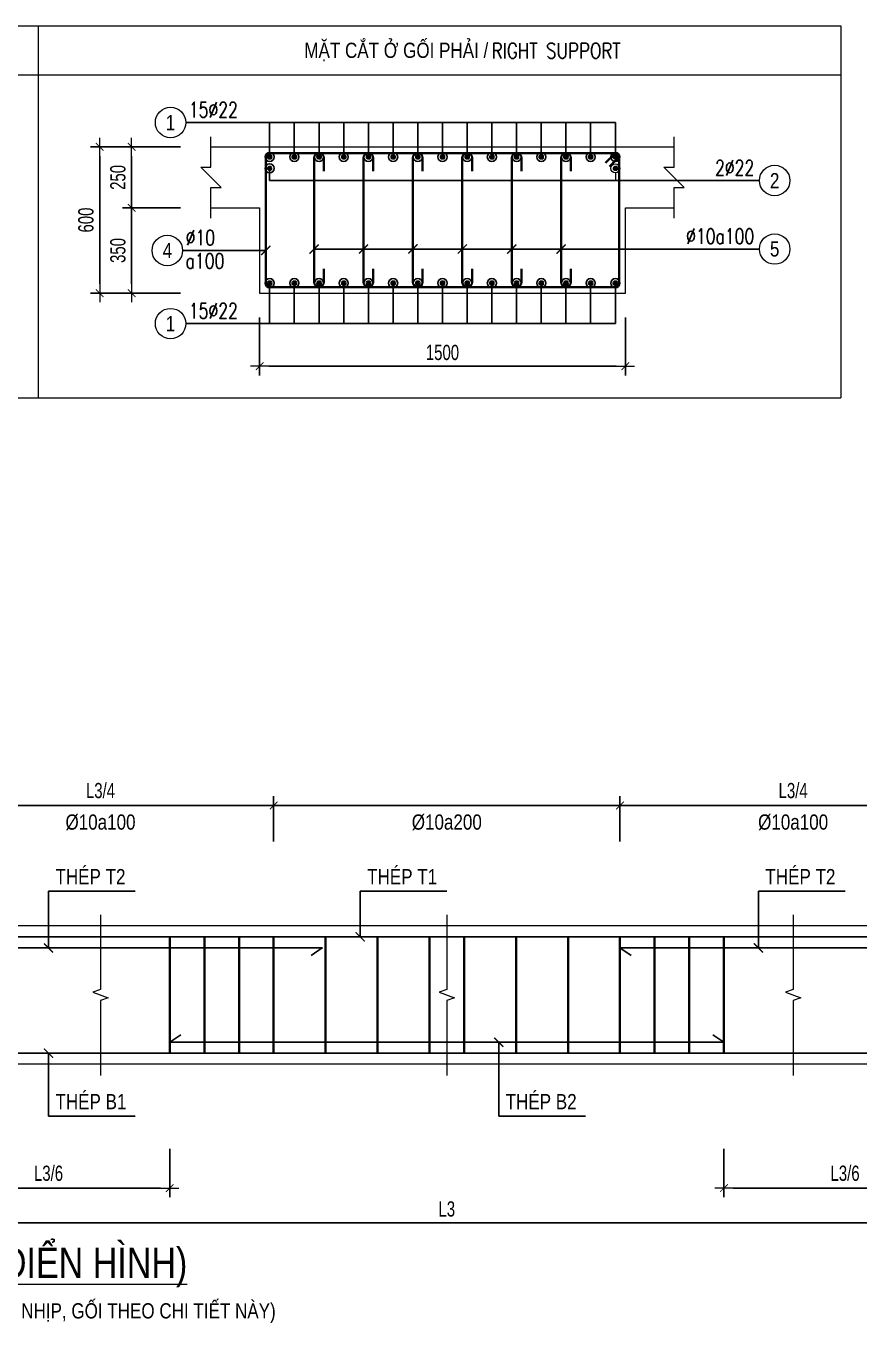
# Model space of a CAD drawing. Header units: millimetres. Extents: x 0 to 256521, y -18667 to 27271.
# Drawn here: x 230157 to 233574, y -2574 to 2749 of the extents above; entities that cross this region are included whole.
import ezdxf
from ezdxf.enums import TextEntityAlignment as Align

# ---------------------------------------------------------------- set-up
doc = ezdxf.new("R2010")
doc.units = ezdxf.units.MM
doc.layers.get('0').update_dxf_attribs({"lineweight": 20})
doc.layers.get('Defpoints').update_dxf_attribs({"color": 151, "lineweight": 9})
for name, color, linetype, lineweight in [('NDC_S_CONTINUOUS', 3, 'Continuous', 20), ('NDC_S_DIM', 1, 'Continuous', 15), ('NDC_S_REBAR', 4, 'Continuous', 35), ('NDC_S_STIRRUP', 4, 'Continuous', 40), ('NDC_S_THIN LINE', 8, 'Continuous', 9), ('NDC_S_VN TEXT', 7, 'Continuous', 20), ('NDC_Table', 3, 'Continuous', 20)]:
    doc.layers.add(name, color=color, linetype=linetype, lineweight=lineweight)
doc.layers.add('S-REIN', color=1, linetype='Continuous')
doc.styles.add('ARIAL', font='arial.ttf', dxfattribs={"width": 0.8})
doc.styles.add('NDC_DIM', font='', dxfattribs={"width": 0.75})
doc.styles.add('NDC_EN TXT', font='romans.shx', dxfattribs={"width": 0.8})
doc.styles.add('NDC_VIE TXT', font='arial.ttf', dxfattribs={"width": 0.8})
doc.styles.get('NDC_DIM').set_extended_font_data('Dotum')
doc.dimstyles.new('NDC_dim_25', dxfattribs={"dimscale": 25, "dimtxt": 2.5, "dimasz": 1.5, "dimexe": 1.5, "dimexo": 2.5, "dimgap": 1, "dimtad": 1, "dimdec": 0, "dimzin": 0, "dimdsep": 46, "dimtxsty": 'NDC_DIM', "dimblk": 'DIMMARK', "dimcen": 0.09, "dimdle": 1.2, "dimclrd": 1, "dimclre": 1, "dimclrt": 3, "dimadec": 0, "dimazin": 0, "dimtfac": 1, "dimtdec": 0, "dimtix": 1, "dimtofl": 0, "dimtmove": 0, "dimatfit": 3, "dimfxl": 8, "dimfxlon": 1, "dimtolj": 1, "dimtzin": 0, "dimarcsym": 0})

# ---------------------------------------------------------------- blocks, each defined once
blk = doc.blocks.new('DIMMARK')
at = {"layer": 'NDC_S_DIM', "color": 1}
blk.add_line((-1.5, 0), (1, 0), dxfattribs=at)
at = {"layer": 'NDC_S_DIM', "color": 2, "const_width": 0.1}
blk.add_lwpolyline([(-0.42, -0.42), (0.42, 0.42)], dxfattribs=at)
blk = doc.blocks.new('*D233')
at = {"layer": 'Defpoints', "color": 0, "transparency": 16777216}
for p in [(229752.4, -1796), (234013.8, -1796), (229752.4, -2162.3)]:
    blk.add_point(p, dxfattribs=at)
at = {"layer": 'NDC_S_DIM', "color": 1, "lineweight": -2, "transparency": 16777216}
for p, q in [((229752.4, -1962.3), (229752.4, -2199.8)), ((234013.8, -1962.3), (234013.8, -2199.8)), ((233976.3, -2162.3), (229789.9, -2162.3))]:
    blk.add_line(p, q, dxfattribs=at)
at = {"layer": 'NDC_S_DIM', "color": 1, "lineweight": -2, "transparency": 16777216, "xscale": 37.5, "yscale": 37.5, "zscale": 37.5, "rotation": 180}
blk.add_blockref('DIMMARK', (229752.4, -2162.3), dxfattribs=at)
at = {"layer": 'NDC_S_DIM', "color": 1, "lineweight": -2, "transparency": 16777216, "xscale": 37.5, "yscale": 37.5, "zscale": 37.5}
blk.add_blockref('DIMMARK', (234013.8, -2162.3), dxfattribs=at)
at = {"layer": 'NDC_S_DIM', "color": 3, "transparency": 16777216, "insert": (231883.1, -2106), "char_height": 62.5, "attachment_point": 5, "style": 'NDC_DIM'}
blk.add_mtext('\\A1;L3', dxfattribs=at)
blk = doc.blocks.new('*D234')
at = {"layer": 'Defpoints', "color": 0, "transparency": 16777216}
for p in [(231172.9, -449.7), (229752.4, -659.6), (231172.9, -659.6)]:
    blk.add_point(p, dxfattribs=at)
at = {"layer": 'NDC_S_DIM', "color": 1, "lineweight": -2, "transparency": 16777216}
for p, q in [((229752.4, -597.1), (229752.4, -412.2)), ((231172.9, -597.1), (231172.9, -412.2)), ((229789.9, -449.7), (231135.4, -449.7))]:
    blk.add_line(p, q, dxfattribs=at)
at = {"layer": 'NDC_S_DIM', "color": 1, "lineweight": -2, "transparency": 16777216, "xscale": 37.5, "yscale": 37.5, "zscale": 37.5, "rotation": 180}
blk.add_blockref('DIMMARK', (229752.4, -449.7), dxfattribs=at)
at = {"layer": 'NDC_S_DIM', "color": 1, "lineweight": -2, "transparency": 16777216, "xscale": 37.5, "yscale": 37.5, "zscale": 37.5}
blk.add_blockref('DIMMARK', (231172.9, -449.7), dxfattribs=at)
at = {"layer": 'NDC_S_DIM', "color": 3, "transparency": 16777216, "insert": (230462.7, -389), "char_height": 62.5, "attachment_point": 5, "style": 'NDC_DIM'}
blk.add_mtext('\\A1;L3/4', dxfattribs=at)
blk = doc.blocks.new('*D235')
at = {"layer": 'Defpoints', "color": 0, "transparency": 16777216}
for p in [(234013.8, -449.7), (232593.3, -659.6), (234013.8, -659.6)]:
    blk.add_point(p, dxfattribs=at)
at = {"layer": 'NDC_S_CONTINUOUS', "color": 1, "lineweight": -2, "transparency": 16777216}
for p, q in [((232593.3, -597.1), (232593.3, -412.2)), ((234013.8, -597.1), (234013.8, -412.2)), ((232630.8, -449.7), (233976.3, -449.7))]:
    blk.add_line(p, q, dxfattribs=at)
at = {"layer": 'NDC_S_CONTINUOUS', "color": 1, "lineweight": -2, "transparency": 16777216, "xscale": 37.5, "yscale": 37.5, "zscale": 37.5, "rotation": 180}
blk.add_blockref('DIMMARK', (232593.3, -449.7), dxfattribs=at)
at = {"layer": 'NDC_S_CONTINUOUS', "color": 1, "lineweight": -2, "transparency": 16777216, "xscale": 37.5, "yscale": 37.5, "zscale": 37.5}
blk.add_blockref('DIMMARK', (234013.8, -449.7), dxfattribs=at)
at = {"layer": 'NDC_S_CONTINUOUS', "color": 3, "transparency": 16777216, "insert": (233303.6, -389), "char_height": 62.5, "attachment_point": 5, "style": 'NDC_DIM'}
blk.add_mtext('\\A1;L3/4', dxfattribs=at)
blk = doc.blocks.new('*D236')
at = {"layer": 'Defpoints', "color": 0, "transparency": 16777216}
for p in [(232593.3, -449.7), (231172.9, -659.6), (232593.3, -659.6)]:
    blk.add_point(p, dxfattribs=at)
at = {"layer": 'NDC_S_DIM', "color": 1, "lineweight": -2, "transparency": 16777216}
for p, q in [((231172.9, -597.1), (231172.9, -412.2)), ((232593.3, -597.1), (232593.3, -412.2)), ((231210.4, -449.7), (232555.8, -449.7))]:
    blk.add_line(p, q, dxfattribs=at)
at = {"layer": 'NDC_S_DIM', "color": 1, "lineweight": -2, "transparency": 16777216, "xscale": 37.5, "yscale": 37.5, "zscale": 37.5, "rotation": 180}
blk.add_blockref('DIMMARK', (231172.9, -449.7), dxfattribs=at)
at = {"layer": 'NDC_S_DIM', "color": 1, "lineweight": -2, "transparency": 16777216, "xscale": 37.5, "yscale": 37.5, "zscale": 37.5}
blk.add_blockref('DIMMARK', (232593.3, -449.7), dxfattribs=at)
blk = doc.blocks.new('*D237')
at = {"layer": 'Defpoints', "color": 0, "transparency": 16777216}
for p in [(229752.4, -1796), (230746.8, -1796), (230746.8, -2020.3)]:
    blk.add_point(p, dxfattribs=at)
at = {"layer": 'NDC_S_DIM', "color": 1, "lineweight": -2, "transparency": 16777216}
for p, q in [((229752.4, -1858.5), (229752.4, -2057.8)), ((230746.8, -1858.5), (230746.8, -2057.8)), ((229789.9, -2020.3), (230709.3, -2020.3))]:
    blk.add_line(p, q, dxfattribs=at)
at = {"layer": 'NDC_S_DIM', "color": 1, "lineweight": -2, "transparency": 16777216, "xscale": 37.5, "yscale": 37.5, "zscale": 37.5, "rotation": 180}
blk.add_blockref('DIMMARK', (229752.4, -2020.3), dxfattribs=at)
at = {"layer": 'NDC_S_DIM', "color": 1, "lineweight": -2, "transparency": 16777216, "xscale": 37.5, "yscale": 37.5, "zscale": 37.5}
blk.add_blockref('DIMMARK', (230746.8, -2020.3), dxfattribs=at)
at = {"layer": 'NDC_S_DIM', "color": 3, "transparency": 16777216, "insert": (230249.6, -1959.5), "char_height": 62.5, "attachment_point": 5, "style": 'NDC_DIM'}
blk.add_mtext('\\A1;L3/6', dxfattribs=at)
blk = doc.blocks.new('*D238')
at = {"layer": 'Defpoints', "color": 0, "transparency": 16777216}
for p in [(233019.5, -1796), (234013.8, -1796), (234013.8, -2020.3)]:
    blk.add_point(p, dxfattribs=at)
at = {"layer": 'NDC_S_DIM', "color": 1, "lineweight": -2, "transparency": 16777216}
for p, q in [((233019.5, -1858.5), (233019.5, -2057.8)), ((234013.8, -1858.5), (234013.8, -2057.8)), ((233057, -2020.3), (233976.3, -2020.3))]:
    blk.add_line(p, q, dxfattribs=at)
at = {"layer": 'NDC_S_DIM', "color": 1, "lineweight": -2, "transparency": 16777216, "xscale": 37.5, "yscale": 37.5, "zscale": 37.5, "rotation": 180}
blk.add_blockref('DIMMARK', (233019.5, -2020.3), dxfattribs=at)
at = {"layer": 'NDC_S_DIM', "color": 1, "lineweight": -2, "transparency": 16777216, "xscale": 37.5, "yscale": 37.5, "zscale": 37.5}
blk.add_blockref('DIMMARK', (234013.8, -2020.3), dxfattribs=at)
at = {"layer": 'NDC_S_DIM', "color": 3, "transparency": 16777216, "insert": (233516.6, -1959.5), "char_height": 62.5, "attachment_point": 5, "style": 'NDC_DIM'}
blk.add_mtext('\\A1;L3/6', dxfattribs=at)
blk = doc.blocks.new('*D275')
at = {"layer": 'Defpoints', "color": 0, "transparency": 16777216}
for p in [(231115.4, 1652.8), (232615.4, 1652.8), (232615.4, 1352.8)]:
    blk.add_point(p, dxfattribs=at)
at = {"layer": 'NDC_S_DIM', "color": 1, "lineweight": -2, "transparency": 16777216}
for p, q in [((231115.4, 1552.8), (231115.4, 1315.3)), ((232615.4, 1552.8), (232615.4, 1315.3)), ((231152.9, 1352.8), (232577.9, 1352.8))]:
    blk.add_line(p, q, dxfattribs=at)
at = {"layer": 'NDC_S_DIM', "color": 1, "lineweight": -2, "transparency": 16777216, "xscale": 37.5, "yscale": 37.5, "zscale": 37.5, "rotation": 180}
blk.add_blockref('DIMMARK', (231115.4, 1352.8), dxfattribs=at)
at = {"layer": 'NDC_S_DIM', "color": 1, "lineweight": -2, "transparency": 16777216, "xscale": 37.5, "yscale": 37.5, "zscale": 37.5}
blk.add_blockref('DIMMARK', (232615.4, 1352.8), dxfattribs=at)
at = {"layer": 'NDC_S_DIM', "color": 3, "transparency": 16777216, "insert": (231865.4, 1409), "char_height": 62.5, "attachment_point": 5, "style": 'NDC_DIM'}
blk.add_mtext('\\A1;1500', dxfattribs=at)
blk = doc.blocks.new('*D276')
at = {"layer": 'Defpoints', "color": 0, "transparency": 16777216}
for p in [(230590.4, 2002.8), (230915.4, 2002.8), (230915.4, 1652.8)]:
    blk.add_point(p, dxfattribs=at)
at = {"layer": 'NDC_S_DIM', "color": 1, "lineweight": -2, "transparency": 16777216}
for p, q in [((230790.4, 2002.8), (230552.9, 2002.8)), ((230590.4, 1690.3), (230590.4, 1965.3)), ((230790.4, 1652.8), (230552.9, 1652.8))]:
    blk.add_line(p, q, dxfattribs=at)
at = {"layer": 'NDC_S_DIM', "color": 1, "lineweight": -2, "transparency": 16777216, "xscale": 37.5, "yscale": 37.5, "zscale": 37.5}
for p, rotation in [((230590.4, 2002.8), 90), ((230590.4, 1652.8), 270)]:
    blk.add_blockref('DIMMARK', p, dxfattribs=dict(at, rotation=rotation))
at = {"layer": 'NDC_S_DIM', "color": 3, "transparency": 16777216, "insert": (230534.2, 1827.8), "char_height": 62.5, "attachment_point": 5, "rotation": 90, "style": 'NDC_DIM'}
blk.add_mtext('\\A1;350', dxfattribs=at)
blk = doc.blocks.new('*D277')
at = {"layer": 'Defpoints', "color": 0, "transparency": 16777216}
for p in [(230590.4, 2252.8), (230915.4, 2252.8), (230915.4, 2002.8)]:
    blk.add_point(p, dxfattribs=at)
at = {"layer": 'NDC_S_DIM', "color": 1, "lineweight": -2, "transparency": 16777216}
for p, q in [((230790.4, 2252.8), (230552.9, 2252.8)), ((230590.4, 2040.3), (230590.4, 2215.3)), ((230790.4, 2002.8), (230552.9, 2002.8))]:
    blk.add_line(p, q, dxfattribs=at)
at = {"layer": 'NDC_S_DIM', "color": 1, "lineweight": -2, "transparency": 16777216, "xscale": 37.5, "yscale": 37.5, "zscale": 37.5}
for p, rotation in [((230590.4, 2252.8), 90), ((230590.4, 2002.8), 270)]:
    blk.add_blockref('DIMMARK', p, dxfattribs=dict(at, rotation=rotation))
at = {"layer": 'NDC_S_DIM', "color": 3, "transparency": 16777216, "insert": (230534.2, 2127.8), "char_height": 62.5, "attachment_point": 5, "rotation": 90, "style": 'NDC_DIM'}
blk.add_mtext('\\A1;250', dxfattribs=at)
blk = doc.blocks.new('*D278')
at = {"layer": 'Defpoints', "color": 0, "transparency": 16777216}
for p in [(230459.4, 2252.8), (230915.4, 2252.8), (230915.4, 1652.8)]:
    blk.add_point(p, dxfattribs=at)
at = {"layer": 'NDC_S_DIM', "color": 1, "lineweight": -2, "transparency": 16777216}
for p, q in [((230659.4, 2252.8), (230421.9, 2252.8)), ((230459.4, 1690.3), (230459.4, 2215.3)), ((230659.4, 1652.8), (230421.9, 1652.8))]:
    blk.add_line(p, q, dxfattribs=at)
at = {"layer": 'NDC_S_DIM', "color": 1, "lineweight": -2, "transparency": 16777216, "xscale": 37.5, "yscale": 37.5, "zscale": 37.5}
for p, rotation in [((230459.4, 2252.8), 90), ((230459.4, 1652.8), 270)]:
    blk.add_blockref('DIMMARK', p, dxfattribs=dict(at, rotation=rotation))
at = {"layer": 'NDC_S_DIM', "color": 3, "transparency": 16777216, "insert": (230403.2, 1952.8), "char_height": 62.5, "attachment_point": 5, "rotation": 90, "style": 'NDC_DIM'}
blk.add_mtext('\\A1;600', dxfattribs=at)
blk = doc.blocks.new('kata_block_THEP')
at = {"layer": 'NDC_S_REBAR', "color": 0}
for p, q in [((-0.5, 0), (0.5, 0)), ((-0.35, 0.35), (0.35, -0.35)), ((0.35, 0.35), (-0.35, -0.35)), ((0, 0.5), (0, -0.5))]:
    blk.add_line(p, q, dxfattribs=at)
at = {"layer": 'NDC_S_REBAR', "color": 0, "const_width": 0.0833}
blk.add_lwpolyline([(-0.5, 0, 1), (0.5, 0, 1), (-0.5, 0, 1)], format="xyb", dxfattribs=at)
blk = doc.blocks.new('*U212')
blk.add_circle((-2.5, 0), 2.5)
at = {"layer": 'NDC_S_VN TEXT', "color": 3, "style": 'NDC_EN TXT', "width": 0.75}
blk.add_attdef('DK1', (0.5, 0.85), '', height=2.5, dxfattribs=at)
at = {"layer": 'NDC_S_VN TEXT', "color": 7, "style": 'ARIAL', "width": 0.8}
blk.add_attdef('SH2', text='', height=2.5, dxfattribs=at).set_placement((-2.5, 0), align=Align.MIDDLE)
blk = doc.blocks.new('*U209')
blk.add_circle((2.5, 0), 2.5)
at = {"layer": 'NDC_S_VN TEXT', "color": 3, "style": 'NDC_EN TXT', "width": 0.75}
blk.add_attdef('DK2', text='', height=2.5, dxfattribs=at).set_placement((-0.85, 0.85), align=Align.RIGHT)
at = {"layer": 'NDC_S_VN TEXT', "color": 7, "style": 'ARIAL', "width": 0.8}
blk.add_attdef('SH3', text='', height=2.5, dxfattribs=at).set_placement((2.5, 0), align=Align.MIDDLE)
blk = doc.blocks.new('*U213')
blk.add_circle((-2.5, 0), 2.5)
at = {"layer": 'NDC_S_VN TEXT', "color": 3, "style": 'NDC_EN TXT', "width": 0.75}
for tag, p in [('DK1', (0.5, 0.85)), ('KC1', (0.5, -2.97))]:
    blk.add_attdef(tag, p, '', height=2.5, dxfattribs=at)
at = {"layer": 'NDC_S_VN TEXT', "color": 7, "style": 'ARIAL', "width": 0.8}
blk.add_attdef('SH2', text='', height=2.5, dxfattribs=at).set_placement((-2.5, 0), align=Align.MIDDLE)
blk = doc.blocks.new('TABLE 1')
at = {"layer": 'NDC_Table'}
for p, q in [((0, 0), (10824, 0)), ((7530.8, 0), (7530.8, -1526.1)), ((10824, 0), (10824, -1526.1)), ((0, -200), (10824, -200)), ((0, -1526.1), (10824, -1526.1))]:
    blk.add_line(p, q, dxfattribs=at)
at = {"layer": 'NDC_S_VN TEXT', "style": 'NDC_VIE TXT', "width": 0.8}
blk.add_text('MẶT CẮT Ở GỐI PHẢI /', height=62.5, dxfattribs=at).set_placement((9000.4, -100), align=Align.MIDDLE_CENTER)
at = {"layer": 'NDC_S_VN TEXT', "color": 2, "style": 'NDC_EN TXT', "width": 0.8}
blk.add_text('RIGHT SUPPORT', height=62.5, dxfattribs=at).set_placement((9391.9, -101.8), align=Align.MIDDLE_LEFT)

msp = doc.modelspace()

# ---------------------------------------------------------------- linework, layer by layer
at = {"layer": 'NDC_S_CONTINUOUS'}
msp.add_line((230915.4, 2252.8), (232815.4, 2252.8), dxfattribs=at)
for points in [[(230915.4, 2002.8), (231115.4, 2002.8), (231115.4, 1652.8), (232615.4, 1652.8), (232615.4, 2002.8), (232815.4, 2002.8)], [(234013.8, -659.6), (234013.8, -943.7), (229752.4, -943.7), (229752.4, -659.6)], [(234013.8, -1796), (234013.8, -1511.9), (229752.4, -1511.9), (229752.4, -1796)]]:
    msp.add_lwpolyline(points, dxfattribs=at)
at = {"layer": 'NDC_S_DIM'}
for points in [[(230915.4, 1961.1), (230915.4, 2086.1), (230957.1, 2086.1), (230873.8, 2169.4), (230915.4, 2169.4), (230915.4, 2294.4)], [(232815.4, 1961.1), (232815.4, 2086.1), (232857.1, 2086.1), (232773.8, 2169.4), (232815.4, 2169.4), (232815.4, 2294.4)], [(230462.7, -898.2), (230462.7, -1205.1), (230431.4, -1216.4), (230493.9, -1239.2), (230462.7, -1250.5), (230462.7, -1557.4)], [(231883.1, -898.2), (231883.1, -1205.1), (231851.9, -1216.4), (231914.3, -1239.2), (231883.1, -1250.5), (231883.1, -1557.4)], [(233303.6, -898.2), (233303.6, -1205.1), (233272.3, -1216.4), (233334.8, -1239.2), (233303.6, -1250.5), (233303.6, -1557.4)]]:
    msp.add_lwpolyline(points, dxfattribs=at)
at = {"layer": 'NDC_S_STIRRUP', "ltscale": 37.5}
for p, q in [((230746.8, -989.2), (230746.8, -1466.6)), ((230888.8, -989.2), (230888.8, -1466.6)), ((231030.8, -989.2), (231030.8, -1466.6)), ((231172.9, -989.2), (231172.9, -1466.6)), ((231386, -989.2), (231386, -1466.6)), ((231599, -989.2), (231599, -1466.6)), ((231812.1, -989.2), (231812.1, -1466.6)), ((231954.1, -989.2), (231954.1, -1466.6)), ((232167.2, -989.2), (232167.2, -1466.6)), ((232380.3, -989.2), (232380.3, -1466.6)), ((232593.3, -989.2), (232593.3, -1466.6)), ((232735.4, -989.2), (232735.4, -1466.6)), ((232877.4, -989.2), (232877.4, -1466.6)), ((233019.5, -989.2), (233019.5, -1466.6))]:
    msp.add_line(p, q, dxfattribs=at)
at = {"layer": 'NDC_S_STIRRUP'}
for points in [[(232534.4, 2187.8), (232574.4, 2227.8, -0.414214), (232590.4, 2211.8), (232590.4, 1693.8, -0.414214), (232574.4, 1677.8), (231156.4, 1677.8, -0.414214), (231140.4, 1693.8), (231140.4, 2211.8, -0.414214), (231156.4, 2227.8), (232574.4, 2227.8, -0.414214), (232590.4, 2211.8), (232550.4, 2171.8)], [(231379, 2152.8), (231379, 2207.8, 1), (231339, 2207.8), (231339, 1697.8, 1), (231379, 1697.8), (231379, 1752.8)], [(231581.6, 2152.8), (231581.6, 2207.8, 1), (231541.6, 2207.8), (231541.6, 1697.8, 1), (231581.6, 1697.8), (231581.6, 1752.8)], [(231784.1, 2152.8), (231784.1, 2207.8, 1), (231744.1, 2207.8), (231744.1, 1697.8, 1), (231784.1, 1697.8), (231784.1, 1752.8)], [(231986.7, 2152.8), (231986.7, 2207.8, 1), (231946.7, 2207.8), (231946.7, 1697.8, 1), (231986.7, 1697.8), (231986.7, 1752.8)], [(232189.3, 2152.8), (232189.3, 2207.8, 1), (232149.3, 2207.8), (232149.3, 1697.8, 1), (232189.3, 1697.8), (232189.3, 1752.8)], [(232391.9, 2152.8), (232391.9, 2207.8, 1), (232351.9, 2207.8), (232351.9, 1697.8, 1), (232391.9, 1697.8), (232391.9, 1752.8)]]:
    msp.add_lwpolyline(points, format="xyb", dxfattribs=at)
at = {"layer": 'NDC_S_THIN LINE'}
for p, q in [((231156.4, 2146), (231156.4, 2114.8)), ((232574.4, 2146), (232574.4, 2114.8))]:
    msp.add_line(p, q, dxfattribs=at)
for centre in [(231156.4, 2164.8), (231156.4, 2164.8), (232574.4, 2164.8)]:
    msp.add_circle(centre, 18.8, dxfattribs=at)
at = {"layer": 'S-REIN', "ltscale": 100}
for points in [[(234403.6, -1466.6), (234403.6, -1031.8, 0.414214), (234360.9, -989.2), (223297.3, -989.2, 0.414214), (223254.7, -1031.8), (223254.7, -1466.6)], [(223285, -1095), (223285, -1424, 0.414214), (223327.6, -1466.6), (234330.6, -1466.6, 0.414214), (234373.2, -1424), (234373.2, -1095)]]:
    msp.add_lwpolyline(points, format="xyb", dxfattribs=at)
for points in [[(231326.7, -1065), (231372.2, -1034.6), (227905.8, -1034.6), (227951.3, -1065)], [(234403.6, -1034.6), (232593.3, -1034.6), (232638.8, -1065)], [(230792.2, -1390.8), (230746.8, -1421.1), (233019.5, -1421.1), (232974, -1390.8)]]:
    msp.add_lwpolyline(points, dxfattribs=at)

# ---------------------------------------------------------------- block references
at = {"layer": 'NDC_S_REBAR'}
for p, xscale, yscale, zscale in [((231156.4, 2211.8), 22, 22, 22), ((231257.7, 2211.8), 22, 22, 22), ((231359, 2211.8), 22, 22, 22), ((231460.3, 2211.8), 22, 22, 22), ((231561.6, 2211.8), 22, 22, 22), ((231662.9, 2211.8), 22, 22, 22), ((231764.1, 2211.8), 22, 22, 22), ((231865.4, 2211.8), 22, 22, 22), ((231966.7, 2211.8), 22, 22, 22), ((232068, 2211.8), 22, 22, 22), ((232169.3, 2211.8), 22, 22, 22), ((232270.6, 2211.8), 22, 22, 22), ((232371.9, 2211.8), 22, 22, 22), ((232473.1, 2211.8), 22, 22, 22), ((232574.4, 2211.8), 22, 22, 22), ((231156.4, 2164.8), 20, 20, 20), ((232574.4, 2164.8), 20, 20, 20), ((231156.4, 1693.8), 22, 22, 22), ((231257.7, 1693.8), 22, 22, 22), ((231359, 1693.8), 22, 22, 22), ((231460.3, 1693.8), 22, 22, 22), ((231561.6, 1693.8), 22, 22, 22), ((231662.9, 1693.8), 22, 22, 22), ((231764.1, 1693.8), 22, 22, 22), ((231865.4, 1693.8), 22, 22, 22), ((231966.7, 1693.8), 22, 22, 22), ((232068, 1693.8), 22, 22, 22), ((232169.3, 1693.8), 22, 22, 22), ((232270.6, 1693.8), 22, 22, 22), ((232371.9, 1693.8), 22, 22, 22), ((232473.1, 1693.8), 22, 22, 22), ((232574.4, 1693.8), 22, 22, 22)]:
    msp.add_blockref('kata_block_THEP', p, dxfattribs=dict(at, xscale=xscale, yscale=yscale, zscale=zscale))
at = {"layer": 'NDC_S_THIN LINE'}
msp.add_blockref('TABLE 1', (222675.6, 2749.3), dxfattribs=at)
at = {"layer": 'NDC_S_THIN LINE', "xscale": 25, "yscale": 25, "zscale": 25}
for name, p, values in [('*U212', (230812.7, 2352.8), {'SH2': '1', 'DK1': '15%%c22'}), ('*U209', (233165.4, 2114.8), {'SH3': '2', 'DK2': '2%%c22'}), ('*U209', (233165.4, 1833.7), {'SH3': '5', 'DK2': '%%c10a100'}), ('*U213', (230799.4, 1827.8), {'SH2': '4', 'DK1': '%%c10', 'KC1': 'a100'}), ('*U212', (230812.7, 1527.8), {'SH2': '1', 'DK1': '15%%c22'})]:
    msp.add_blockref(name, p, dxfattribs=at).add_auto_attribs(values)

# ---------------------------------------------------------------- texts
at = {"layer": 'NDC_S_VN TEXT', "style": 'NDC_VIE TXT', "width": 0.8}
for s, height, p in [('%%C10a100', 62.5, (230462.7, -549.1)), ('%%C10a200', 62.5, (231883.1, -549.1)), ('%%C10a100', 62.5, (233303.6, -549.1)), ('%%UMẶT CẮT DỌC DẦM (ĐIỂN HÌNH)', 125, (229740.2, -2389.4)), ('(THÉP CÁC DẦM ĐƯỢC CHẠY LIÊN TỤC VÀ CẮT THÉP NHỊP, GỐI THEO CHI TIẾT NÀY)', 62.5, (229740.2, -2555.1))]:
    msp.add_text(s, height=height, dxfattribs=at).set_placement(p, align=Align.CENTER)
for s, p in [('THÉP T2', (230278, -773.2)), ('THÉP T1', (231556.4, -773.2)), ('THÉP T2', (233189.9, -773.2)), ('THÉP B1', (230278, -1696.5)), ('THÉP B2', (232124.6, -1696.5))]:
    msp.add_text(s, height=62.5, dxfattribs=at).set_placement(p)

# ---------------------------------------------------------------- dimensions: what is measured, and where the dimension line sits
at = {"layer": 'NDC_S_CONTINUOUS'}
dim = msp.add_linear_dim(base=(234013.8, -449.7), p1=(232593.3, -659.6), p2=(234013.8, -659.6), text='L3/4', dimstyle='NDC_dim_25', dxfattribs=at)
dim.commit()
dim.dimension.update_dxf_attribs({"geometry": '*D235', "text_midpoint": (233303.6, -389)})
at = {"layer": 'NDC_S_DIM'}
for base, p1, p2, picture, middle in [((230459.4, 2252.8), (230915.4, 1652.8), (230915.4, 2252.8), '*D278', (230403.2, 1952.8)), ((230590.4, 2252.8), (230915.4, 2002.8), (230915.4, 2252.8), '*D277', (230534.2, 2127.8)), ((230590.4, 2002.8), (230915.4, 1652.8), (230915.4, 2002.8), '*D276', (230534.2, 1827.8))]:
    dim = msp.add_linear_dim(base=base, p1=p1, p2=p2, angle=270, dimstyle='NDC_dim_25', dxfattribs=at)
    dim.commit()
    dim.dimension.update_dxf_attribs({"geometry": picture, "text_midpoint": middle})
dim = msp.add_linear_dim(base=(232615.4, 1352.8), p1=(231115.4, 1652.8), p2=(232615.4, 1652.8), dimstyle='NDC_dim_25', dxfattribs=at)
dim.commit()
dim.dimension.update_dxf_attribs({"geometry": '*D275', "text_midpoint": (231865.4, 1409)})
for base, p1, p2, text, picture, middle in [((231172.9, -449.7), (229752.4, -659.6), (231172.9, -659.6), 'L3/4', '*D234', (230462.7, -389)), ((232593.3, -449.7), (231172.9, -659.6), (232593.3, -659.6), ' ', '*D236', (231883.1, -449.7)), ((230746.8, -2020.3), (229752.4, -1796), (230746.8, -1796), 'L3/6', '*D237', (230249.6, -1959.5)), ((234013.8, -2020.3), (233019.5, -1796), (234013.8, -1796), 'L3/6', '*D238', (233516.6, -1959.5))]:
    dim = msp.add_linear_dim(base=base, p1=p1, p2=p2, text=text, dimstyle='NDC_dim_25', dxfattribs=at)
    dim.commit()
    dim.dimension.update_dxf_attribs({"geometry": picture, "text_midpoint": middle})
dim = msp.add_linear_dim(base=(229752.4, -2162.3), p1=(234013.8, -1796), p2=(229752.4, -1796), angle=180, text='L3', dimstyle='NDC_dim_25', dxfattribs=at)
dim.commit()
dim.dimension.update_dxf_attribs({"geometry": '*D233', "text_midpoint": (231883.1, -2106)})

# ---------------------------------------------------------------- leaders
at = {"layer": 'NDC_S_THIN LINE'}
for points, override in [([(231156.4, 2211.8), (231156.4, 2352.8), (230812.7, 2352.8)], {"dimldrblk": 'DotBlank'}), ([(231257.7, 2211.8), (231257.7, 2352.8), (230812.7, 2352.8)], {"dimldrblk": 'DotBlank'}), ([(231359, 2211.8), (231359, 2352.8), (230812.7, 2352.8)], {"dimldrblk": 'DotBlank'}), ([(231460.3, 2211.8), (231460.3, 2352.8), (230812.7, 2352.8)], {"dimldrblk": 'DotBlank'}), ([(231561.6, 2211.8), (231561.6, 2352.8), (230812.7, 2352.8)], {"dimldrblk": 'DotBlank'}), ([(231662.9, 2211.8), (231662.9, 2352.8), (230812.7, 2352.8)], {"dimldrblk": 'DotBlank'}), ([(231764.1, 2211.8), (231764.1, 2352.8), (230812.7, 2352.8)], {"dimldrblk": 'DotBlank'}), ([(231865.4, 2211.8), (231865.4, 2352.8), (230812.7, 2352.8)], {"dimldrblk": 'DotBlank'}), ([(231966.7, 2211.8), (231966.7, 2352.8), (230812.7, 2352.8)], {"dimldrblk": 'DotBlank'}), ([(232068, 2211.8), (232068, 2352.8), (230812.7, 2352.8)], {"dimldrblk": 'DotBlank'}), ([(232169.3, 2211.8), (232169.3, 2352.8), (230812.7, 2352.8)], {"dimldrblk": 'DotBlank'}), ([(232270.6, 2211.8), (232270.6, 2352.8), (230812.7, 2352.8)], {"dimldrblk": 'DotBlank'}), ([(232371.9, 2211.8), (232371.9, 2352.8), (230812.7, 2352.8)], {"dimldrblk": 'DotBlank'}), ([(232473.1, 2211.8), (232473.1, 2352.8), (230812.7, 2352.8)], {"dimldrblk": 'DotBlank'}), ([(232574.4, 2211.8), (232574.4, 2352.8), (230812.7, 2352.8)], {"dimldrblk": 'DotBlank'}), ([(231156.4, 2164.8), (231156.4, 2114.8), (233165.4, 2114.8)], {"dimldrblk": 'DotBlank'}), ([(231140.4, 1827.8), (230799.4, 1827.8)], {"dimldrblk": 'ArchTick'}), ([(231339, 1833.7), (233165.4, 1833.7)], {"dimldrblk": 'ArchTick'}), ([(231541.6, 1833.7), (233165.4, 1833.7)], {"dimldrblk": 'ArchTick'}), ([(231744.1, 1833.7), (233165.4, 1833.7)], {"dimldrblk": 'ArchTick'}), ([(231946.7, 1833.7), (233165.4, 1833.7)], {"dimldrblk": 'ArchTick'}), ([(232149.3, 1833.7), (233165.4, 1833.7)], {"dimldrblk": 'ArchTick'}), ([(232351.9, 1833.7), (233165.4, 1833.7)], {"dimldrblk": 'ArchTick'}), ([(231156.4, 1693.8), (231156.4, 1527.8), (230812.7, 1527.8)], {"dimldrblk": 'DotBlank'}), ([(231257.7, 1693.8), (231257.7, 1527.8), (230812.7, 1527.8)], {"dimldrblk": 'DotBlank'}), ([(231359, 1693.8), (231359, 1527.8), (230812.7, 1527.8)], {"dimldrblk": 'DotBlank'}), ([(231460.3, 1693.8), (231460.3, 1527.8), (230812.7, 1527.8)], {"dimldrblk": 'DotBlank'}), ([(231561.6, 1693.8), (231561.6, 1527.8), (230812.7, 1527.8)], {"dimldrblk": 'DotBlank'}), ([(231662.9, 1693.8), (231662.9, 1527.8), (230812.7, 1527.8)], {"dimldrblk": 'DotBlank'}), ([(231764.1, 1693.8), (231764.1, 1527.8), (230812.7, 1527.8)], {"dimldrblk": 'DotBlank'}), ([(231865.4, 1693.8), (231865.4, 1527.8), (230812.7, 1527.8)], {"dimldrblk": 'DotBlank'}), ([(231966.7, 1693.8), (231966.7, 1527.8), (230812.7, 1527.8)], {"dimldrblk": 'DotBlank'}), ([(232068, 1693.8), (232068, 1527.8), (230812.7, 1527.8)], {"dimldrblk": 'DotBlank'}), ([(232169.3, 1693.8), (232169.3, 1527.8), (230812.7, 1527.8)], {"dimldrblk": 'DotBlank'}), ([(232270.6, 1693.8), (232270.6, 1527.8), (230812.7, 1527.8)], {"dimldrblk": 'DotBlank'}), ([(232371.9, 1693.8), (232371.9, 1527.8), (230812.7, 1527.8)], {"dimldrblk": 'DotBlank'}), ([(232473.1, 1693.8), (232473.1, 1527.8), (230812.7, 1527.8)], {"dimldrblk": 'DotBlank'}), ([(232574.4, 1693.8), (232574.4, 1527.8), (230812.7, 1527.8)], {"dimldrblk": 'DotBlank'}), ([(230249.6, -1034.6), (230249.6, -801.7), (230604.7, -801.7)], {"dimldrblk": 'ArchTick'}), ([(231528, -989.2), (231528, -801.7), (231883.1, -801.7)], {"dimldrblk": 'ArchTick'}), ([(233161.5, -1034.6), (233161.5, -801.7), (233516.6, -801.7)], {"dimldrblk": 'ArchTick'}), ([(232096.2, -1421.1), (232096.2, -1724.9), (232451.3, -1724.9)], {"dimldrblk": 'ArchTick'}), ([(230249.6, -1466.6), (230249.6, -1724.9), (230604.7, -1724.9)], {"dimldrblk": 'ArchTick'})]:
    msp.add_leader(points, dimstyle='NDC_dim_25', override=override, dxfattribs=at)

doc.saveas('drawing.dxf')
